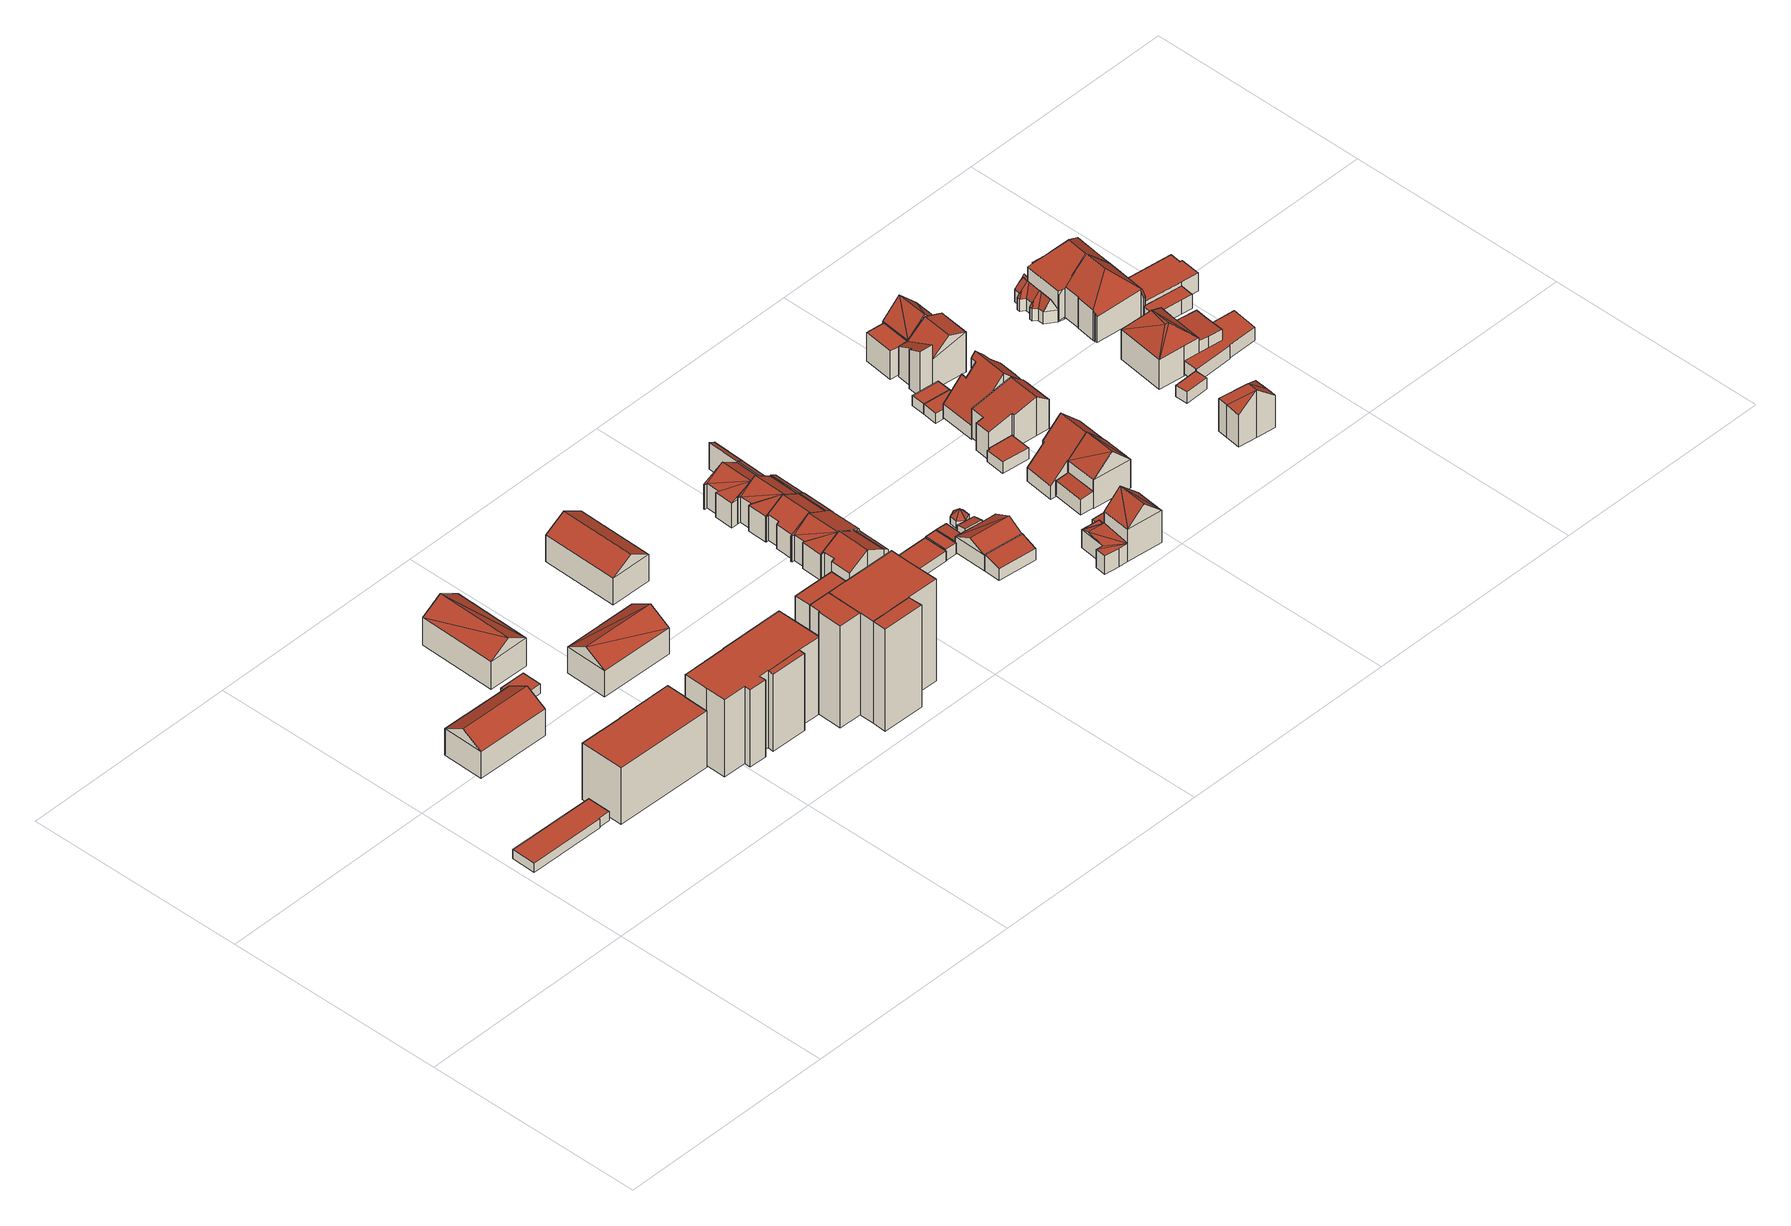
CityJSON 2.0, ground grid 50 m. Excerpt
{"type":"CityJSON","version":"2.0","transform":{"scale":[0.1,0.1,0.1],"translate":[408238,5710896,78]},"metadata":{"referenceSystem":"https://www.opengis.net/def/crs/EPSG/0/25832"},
"CityObjects":{
"building1":{"type":"Building","attributes":{"Gemeindeschluessel":"05978036","Geometrietyp2DReferenz":"3000","function":"31001_2460","roofType":"1000","measuredHeight":2.28},"geometry":[{"type":"MultiSurface","lod":"2","boundaries":[[[0,1,2,3]],[[1,4,5,2]],[[4,6,7,5]],[[6,8,9,7]],[[8,10,11,9]],[[10,0,3,11]],[[10,8,6,4,1,0]],[[3,2,5,7,9,11]]],"semantics":{"surfaces":[{"type":"WallSurface"},{"type":"RoofSurface"},{"type":"GroundSurface"}],"values":[0,0,0,0,0,0,1,2]}}]},
"building2":{"type":"Building","attributes":{"Gemeindeschluessel":"05978036","Geometrietyp2DReferenz":"3000","function":"31001_1000","roofType":"3100","measuredHeight":9.15},"geometry":[{"type":"MultiSurface","lod":"2","boundaries":[[[12,13,14,15]],[[13,16,17,14]],[[16,18,19,17]],[[18,12,15,19]],[[16,13,20]],[[12,18,21]],[[13,12,21,20]],[[18,16,20,21]],[[15,14,17,19]]],"semantics":{"surfaces":[{"type":"WallSurface"},{"type":"RoofSurface"},{"type":"GroundSurface"}],"values":[0,0,0,0,0,0,1,1,2]}}]},
"building3":{"type":"Building","attributes":{"Gemeindeschluessel":"05978036","Geometrietyp2DReferenz":"3000","function":"31001_1000","roofType":"1000","measuredHeight":13.67},"geometry":[{"type":"MultiSurface","lod":"2","boundaries":[[[22,23,24,25]],[[23,26,27,24]],[[26,28,29,27]],[[28,30,31,29]],[[30,32,33,31]],[[32,34,35,33]],[[34,36,37,35]],[[36,22,25,37]],[[36,34,32,30,28,26,23,22]],[[25,24,27,29,31,33,35,37]]],"semantics":{"surfaces":[{"type":"WallSurface"},{"type":"RoofSurface"},{"type":"GroundSurface"}],"values":[0,0,0,0,0,0,0,0,1,2]}}]},
"building4":{"type":"Building","attributes":{"Gemeindeschluessel":"05978036","Geometrietyp2DReferenz":"3000","function":"31001_2460","roofType":"1000","measuredHeight":2.31},"geometry":[{"type":"MultiSurface","lod":"2","boundaries":[[[38,39,40,41]],[[39,42,43,40]],[[42,44,45,43]],[[44,38,41,45]],[[44,42,39,38]],[[41,40,43,45]]],"semantics":{"surfaces":[{"type":"WallSurface"},{"type":"RoofSurface"},{"type":"GroundSurface"}],"values":[0,0,0,0,1,2]}}]},
"building5":{"type":"Building","attributes":{"Gemeindeschluessel":"05978036","Geometrietyp2DReferenz":"3000","function":"31001_1000","roofType":"3100","measuredHeight":9.58},"geometry":[{"type":"MultiSurface","lod":"2","boundaries":[[[46,47,48,49]],[[47,50,51,48]],[[50,52,53,51]],[[52,46,49,53]],[[50,47,54]],[[46,52,55]],[[55,47,46]],[[47,55,54]],[[52,54,55]],[[54,52,50]],[[49,48,51,53]]],"semantics":{"surfaces":[{"type":"WallSurface"},{"type":"RoofSurface"},{"type":"GroundSurface"}],"values":[0,0,0,0,0,0,1,1,1,1,2]}}]},
"building6":{"type":"Building","attributes":{"Gemeindeschluessel":"05978036","Geometrietyp2DReferenz":"3000","function":"31001_1000"},"children":["building6-1","building6-2"]},
"building6-1":{"type":"BuildingPart","attributes":{"roofType":"1000","measuredHeight":18.75},"parents":["building6"],"geometry":[{"type":"MultiSurface","lod":"2","boundaries":[[[56,57,58,59]],[[56,60,61,57]],[[60,62,63,61]],[[62,60,56,59]],[[58,57,61,63]],[[59,58,63,62]]],"semantics":{"surfaces":[{"type":"WallSurface"},{"type":"RoofSurface"},{"type":"GroundSurface"},{"type":"ClosureSurface"}],"values":[0,0,0,1,2,3]}}]},
"building6-2":{"type":"BuildingPart","attributes":{"roofType":"1000","measuredHeight":18.73},"parents":["building6"],"geometry":[{"type":"MultiSurface","lod":"2","boundaries":[[[64,65,66,67]],[[65,68,69,66]],[[68,59,58,69]],[[62,70,71,63]],[[70,72,73,71]],[[72,74,75,73]],[[74,76,77,75]],[[76,78,79,77]],[[78,80,81,79]],[[80,82,83,81]],[[82,84,85,83]],[[84,86,87,85]],[[86,88,89,87]],[[88,90,91,89]],[[90,92,93,91]],[[92,94,95,93]],[[94,64,67,95]],[[94,92,90,88,86,84,82,80,78,76,74,72,70,62,59,68,65,64]],[[67,66,69,58,63,71,73,75,77,79,81,83,85,87,89,91,93,95]],[[63,58,59,62]]],"semantics":{"surfaces":[{"type":"WallSurface"},{"type":"RoofSurface"},{"type":"GroundSurface"},{"type":"ClosureSurface"}],"values":[0,0,0,0,0,0,0,0,0,0,0,0,0,0,0,0,0,1,2,3]}}]},
"building7":{"type":"Building","attributes":{"Gemeindeschluessel":"05978036","Geometrietyp2DReferenz":"3000","function":"31001_1000","roofType":"3100","measuredHeight":9.17},"geometry":[{"type":"MultiSurface","lod":"2","boundaries":[[[96,97,98,99]],[[97,100,101,98]],[[100,102,103,101]],[[102,96,99,103]],[[100,97,104]],[[96,102,105]],[[104,96,105]],[[96,104,97]],[[100,105,102]],[[105,100,104]],[[99,98,101,103]]],"semantics":{"surfaces":[{"type":"WallSurface"},{"type":"RoofSurface"},{"type":"GroundSurface"}],"values":[0,0,0,0,0,0,1,1,1,1,2]}}]},
"building8":{"type":"Building","attributes":{"Gemeindeschluessel":"05978036","Geometrietyp2DReferenz":"3000","function":"31001_1000"},"children":["building8-1","building8-2","building8-3","building8-4"]},
"building8-1":{"type":"BuildingPart","attributes":{"roofType":"1000","measuredHeight":24.69},"parents":["building8"],"geometry":[{"type":"MultiSurface","lod":"2","boundaries":[[[106,107,108,109]],[[107,110,111,108]],[[110,112,113,111]],[[114,115,116,117]],[[106,109,118,119]],[[119,120,114,117,112,110,107,106]],[[109,108,111,113,116,115,121,118]],[[117,116,113,112]],[[120,121,115,114]],[[118,121,120,119]]],"semantics":{"surfaces":[{"type":"WallSurface"},{"type":"RoofSurface"},{"type":"GroundSurface"},{"type":"ClosureSurface"}],"values":[0,0,0,0,0,1,2,3,3,3]}}]},
"building8-2":{"type":"BuildingPart","attributes":{"roofType":"1000","measuredHeight":24.68},"parents":["building8"],"geometry":[{"type":"MultiSurface","lod":"2","boundaries":[[[112,122,123,113]],[[122,124,125,123]],[[124,117,116,125]],[[117,124,122,112]],[[113,123,125,116]],[[113,116,117,112]]],"semantics":{"surfaces":[{"type":"WallSurface"},{"type":"RoofSurface"},{"type":"GroundSurface"},{"type":"ClosureSurface"}],"values":[0,0,0,1,2,3]}}]},
"building8-3":{"type":"BuildingPart","attributes":{"roofType":"1000","measuredHeight":24.67},"parents":["building8"],"geometry":[{"type":"MultiSurface","lod":"2","boundaries":[[[126,127,128,129]],[[127,130,131,128]],[[130,132,133,131]],[[114,126,129,115]],[[114,120,132,130,127,126]],[[129,128,131,133,121,115]],[[133,132,120,121]],[[115,121,120,114]]],"semantics":{"surfaces":[{"type":"WallSurface"},{"type":"RoofSurface"},{"type":"GroundSurface"},{"type":"ClosureSurface"}],"values":[0,0,0,0,1,2,3,3]}}]},
"building8-4":{"type":"BuildingPart","attributes":{"roofType":"1000","measuredHeight":24.69},"parents":["building8"],"geometry":[{"type":"MultiSurface","lod":"2","boundaries":[[[134,135,136,137]],[[135,119,118,136]],[[134,137,133,132]],[[132,120,119,135,134]],[[137,136,118,121,133]],[[121,118,119,120]],[[132,133,121,120]]],"semantics":{"surfaces":[{"type":"WallSurface"},{"type":"RoofSurface"},{"type":"GroundSurface"},{"type":"ClosureSurface"}],"values":[0,0,0,1,2,3,3]}}]},
"building9":{"type":"Building","attributes":{"Gemeindeschluessel":"05978036","Geometrietyp2DReferenz":"3000","function":"31001_1000","roofType":"3100","measuredHeight":9.29},"geometry":[{"type":"MultiSurface","lod":"2","boundaries":[[[138,139,140,141]],[[139,142,143,140]],[[142,144,145,143]],[[144,138,141,145]],[[142,139,146]],[[138,144,147]],[[139,138,147,146]],[[144,142,146,147]],[[141,140,143,145]]],"semantics":{"surfaces":[{"type":"WallSurface"},{"type":"RoofSurface"},{"type":"GroundSurface"}],"values":[0,0,0,0,0,0,1,1,2]}}]},
"building10":{"type":"Building","attributes":{"Gemeindeschluessel":"05978036","Geometrietyp2DReferenz":"3000","function":"31001_1000","roofType":"3100","measuredHeight":8.64},"geometry":[{"type":"MultiSurface","lod":"2","boundaries":[[[148,149,150,151]],[[149,152,153,150]],[[152,154,155,153]],[[154,156,157,155]],[[156,158,159,157]],[[158,160,161,159]],[[160,162,163,161]],[[162,164,165,163]],[[164,166,167,165]],[[166,148,151,167]],[[162,160,158,156]],[[156,154,152,149,148,166,164,162]],[[151,150,153,155,157,159,161,163,165,167]]],"semantics":{"surfaces":[{"type":"WallSurface"},{"type":"RoofSurface"},{"type":"GroundSurface"}],"values":[0,0,0,0,0,0,0,0,0,0,1,1,2]}}]},
"building11":{"type":"Building","attributes":{"Gemeindeschluessel":"05978036","Geometrietyp2DReferenz":"3000","function":"31001_2460","roofType":"1000","measuredHeight":2.37},"geometry":[{"type":"MultiSurface","lod":"2","boundaries":[[[168,169,170,171]],[[169,172,173,170]],[[172,174,175,173]],[[174,168,171,175]],[[174,172,169,168]],[[171,170,173,175]]],"semantics":{"surfaces":[{"type":"WallSurface"},{"type":"RoofSurface"},{"type":"GroundSurface"}],"values":[0,0,0,0,1,2]}}]},
"building12":{"type":"Building","attributes":{"Gemeindeschluessel":"05978036","Geometrietyp2DReferenz":"3000","function":"31001_1000","roofType":"5000","measuredHeight":8.94},"geometry":[{"type":"MultiSurface","lod":"2","boundaries":[[[176,177,178,179]],[[177,180,181,178]],[[180,182,183,181]],[[182,184,185,183]],[[184,186,187,185]],[[186,188,189,187]],[[188,190,191,189]],[[190,192,193,191]],[[192,194,195,193]],[[194,196,197,195]],[[196,198,199,197]],[[198,176,179,199]],[[192,200,201,202,203,204,194]],[[180,203,202]],[[180,202,205,184]],[[180,184,182]],[[177,203,180]],[[176,203,177]],[[203,176,198]],[[184,205,186]],[[186,205,202,201,188]],[[196,204,203,198]],[[194,204,196]],[[188,201,200,190]],[[190,200,192]],[[179,178,181,183,185,187,189,191,193,195,197,199]]],"semantics":{"surfaces":[{"type":"WallSurface"},{"type":"RoofSurface"},{"type":"GroundSurface"}],"values":[0,0,0,0,0,0,0,0,0,0,0,0,1,1,1,1,1,1,1,0,0,0,0,0,0,2]}}]},
"building13":{"type":"Building","attributes":{"Gemeindeschluessel":"05978036","Geometrietyp2DReferenz":"3000","function":"51009_1610","roofType":"2100","measuredHeight":6.31},"geometry":[{"type":"MultiSurface","lod":"2","boundaries":[[[206,207,208,159]],[[207,209,210,208]],[[209,160,161,210]],[[160,206,159,161]],[[160,209,207,206]],[[159,208,210,161]]],"semantics":{"surfaces":[{"type":"WallSurface"},{"type":"RoofSurface"},{"type":"GroundSurface"}],"values":[0,0,0,0,1,2]}}]},
"building14":{"type":"Building","attributes":{"Gemeindeschluessel":"05978036","Geometrietyp2DReferenz":"3000","function":"31001_1000","roofType":"3100","measuredHeight":8.55},"geometry":[{"type":"MultiSurface","lod":"2","boundaries":[[[211,212,213,214]],[[212,215,216,213]],[[215,217,218,216]],[[217,219,220,218]],[[219,221,222,220]],[[221,223,224,222]],[[223,225,226,224]],[[225,227,228,226]],[[227,229,230,228]],[[229,231,232,230]],[[231,211,214,232]],[[227,225,223,221,219]],[[219,217,215,212,211,231,229,227]],[[214,213,216,218,220,222,224,226,228,230,232]]],"semantics":{"surfaces":[{"type":"WallSurface"},{"type":"RoofSurface"},{"type":"GroundSurface"}],"values":[0,0,0,0,0,0,0,0,0,0,0,1,1,2]}}]},
"building15":{"type":"Building","attributes":{"Gemeindeschluessel":"05978036","Geometrietyp2DReferenz":"3000","function":"31001_1000","roofType":"5000","measuredHeight":8.71},"geometry":[{"type":"MultiSurface","lod":"2","boundaries":[[[233,234,235,236]],[[234,237,238,235]],[[237,239,240,238]],[[239,241,242,240]],[[241,243,244,242]],[[243,245,246,244]],[[245,247,248,246]],[[247,249,250,248]],[[249,233,236,250]],[[245,251,252,253,247]],[[237,253,252]],[[241,237,252]],[[237,241,239]],[[253,237,234]],[[253,234,233]],[[233,249,253]],[[243,251,245]],[[241,252,251,243]],[[247,253,249]],[[236,235,238,240,242,244,246,248,250]]],"semantics":{"surfaces":[{"type":"WallSurface"},{"type":"RoofSurface"},{"type":"GroundSurface"}],"values":[0,0,0,0,0,0,0,0,0,1,1,1,1,1,1,1,0,0,0,2]}}]},
"building16":{"type":"Building","attributes":{"Gemeindeschluessel":"05978036","Geometrietyp2DReferenz":"3000","function":"31001_1000","roofType":"5000","measuredHeight":8.41},"geometry":[{"type":"MultiSurface","lod":"2","boundaries":[[[254,255,256,257]],[[255,258,259,256]],[[258,260,261,259]],[[260,262,263,261]],[[262,264,265,263]],[[264,266,267,265]],[[266,268,269,267]],[[268,254,257,269]],[[258,255,270,271]],[[270,266,271]],[[254,266,270]],[[266,254,268]],[[264,271,266]],[[262,271,264]],[[271,262,260]],[[255,254,270]],[[260,258,271]],[[257,256,259,261,263,265,267,269]]],"semantics":{"surfaces":[{"type":"WallSurface"},{"type":"RoofSurface"},{"type":"GroundSurface"}],"values":[0,0,0,0,0,0,0,0,1,1,1,1,1,1,1,0,0,2]}}]},
"building17":{"type":"Building","attributes":{"Gemeindeschluessel":"05978036","Geometrietyp2DReferenz":"3000","function":"51009_1610","roofType":"2100","measuredHeight":6.39},"geometry":[{"type":"MultiSurface","lod":"2","boundaries":[[[272,273,274,275]],[[273,276,277,274]],[[276,278,279,277]],[[278,280,281,279]],[[280,272,275,281]],[[280,278,276,273,272]],[[275,274,277,279,281]]],"semantics":{"surfaces":[{"type":"WallSurface"},{"type":"RoofSurface"},{"type":"GroundSurface"}],"values":[0,0,0,0,0,1,2]}}]},
"building18":{"type":"Building","attributes":{"Gemeindeschluessel":"05978036","Geometrietyp2DReferenz":"3000","function":"51009_1610","roofType":"2100","measuredHeight":6.56},"geometry":[{"type":"MultiSurface","lod":"2","boundaries":[[[282,283,284,285]],[[283,286,287,284]],[[286,273,288,287]],[[273,282,285,288]],[[273,286,283,282]],[[285,284,287,288]]],"semantics":{"surfaces":[{"type":"WallSurface"},{"type":"RoofSurface"},{"type":"GroundSurface"}],"values":[0,0,0,0,1,2]}}]},
"building19":{"type":"Building","attributes":{"Gemeindeschluessel":"05978036","Geometrietyp2DReferenz":"3000","function":"51009_1610","roofType":"2100","measuredHeight":6.29},"geometry":[{"type":"MultiSurface","lod":"2","boundaries":[[[289,290,291,256]],[[290,292,293,291]],[[292,294,259,293]],[[294,289,256,259]],[[294,292,290,289]],[[256,291,293,259]]],"semantics":{"surfaces":[{"type":"WallSurface"},{"type":"RoofSurface"},{"type":"GroundSurface"}],"values":[0,0,0,0,1,2]}}]},
"building20":{"type":"Building","attributes":{"Gemeindeschluessel":"05978036","Geometrietyp2DReferenz":"3000","function":"31001_2460","roofType":"1000","measuredHeight":2.67},"geometry":[{"type":"MultiSurface","lod":"2","boundaries":[[[295,296,297,298]],[[296,299,300,297]],[[299,301,302,300]],[[301,295,298,302]],[[301,299,296,295]],[[298,297,300,302]]],"semantics":{"surfaces":[{"type":"WallSurface"},{"type":"RoofSurface"},{"type":"GroundSurface"}],"values":[0,0,0,0,1,2]}}]},
"building21":{"type":"Building","attributes":{"Gemeindeschluessel":"05978036","Geometrietyp2DReferenz":"3000","function":"31001_2460","roofType":"2100","measuredHeight":3.99},"geometry":[{"type":"MultiSurface","lod":"2","boundaries":[[[303,304,305,306]],[[304,307,308,305]],[[307,309,310,308]],[[309,303,306,310]],[[309,307,304,303]],[[306,305,308,310]]],"semantics":{"surfaces":[{"type":"WallSurface"},{"type":"RoofSurface"},{"type":"GroundSurface"}],"values":[0,0,0,0,1,2]}}]},
"building22":{"type":"Building","attributes":{"Gemeindeschluessel":"05978036","Geometrietyp2DReferenz":"3000","function":"51009_1610","roofType":"2100","measuredHeight":6.58},"geometry":[{"type":"MultiSurface","lod":"2","boundaries":[[[311,312,313,314]],[[312,315,316,313]],[[315,317,318,316]],[[317,290,319,318]],[[290,311,314,319]],[[290,317,315,312,311]],[[314,313,316,318,319]]],"semantics":{"surfaces":[{"type":"WallSurface"},{"type":"RoofSurface"},{"type":"GroundSurface"}],"values":[0,0,0,0,0,1,2]}}]},
"building23":{"type":"Building","attributes":{"Gemeindeschluessel":"05978036","Geometrietyp2DReferenz":"3000","function":"51009_1610","roofType":"2100","measuredHeight":2.88},"geometry":[{"type":"MultiSurface","lod":"2","boundaries":[[[320,321,322,323]],[[321,324,325,322]],[[324,326,327,325]],[[326,328,329,327]],[[328,330,331,329]],[[330,332,333,331]],[[332,320,323,333]],[[332,330,328,326,324,321,320]],[[323,322,325,327,329,331,333]]],"semantics":{"surfaces":[{"type":"WallSurface"},{"type":"RoofSurface"},{"type":"GroundSurface"}],"values":[0,0,0,0,0,0,0,1,2]}}]},
"building24":{"type":"Building","attributes":{"Gemeindeschluessel":"05978036","Geometrietyp2DReferenz":"3000","function":"31001_2460","roofType":"5000","measuredHeight":5.87},"geometry":[{"type":"MultiSurface","lod":"2","boundaries":[[[334,335,336,337]],[[335,338,339,336]],[[338,340,341,339]],[[340,342,308,341]],[[342,343,305,308]],[[343,334,337,305]],[[344,343,342,345]],[[334,345,340,338,335]],[[334,344,345]],[[343,344,334]],[[340,345,342]],[[337,336,339,341,308,305]]],"semantics":{"surfaces":[{"type":"WallSurface"},{"type":"RoofSurface"},{"type":"GroundSurface"}],"values":[0,0,0,0,0,0,1,1,1,0,0,2]}}]},
"building25":{"type":"Building","attributes":{"Gemeindeschluessel":"05978036","Geometrietyp2DReferenz":"3000","function":"31001_1310","roofType":"2100","measuredHeight":4.54},"geometry":[{"type":"MultiSurface","lod":"2","boundaries":[[[346,347,329,331]],[[347,348,349,329]],[[348,350,351,349]],[[350,346,331,351]],[[350,348,347,346]],[[331,329,349,351]]],"semantics":{"surfaces":[{"type":"WallSurface"},{"type":"RoofSurface"},{"type":"GroundSurface"}],"values":[0,0,0,0,1,2]}}]},
"building26":{"type":"Building","attributes":{"Gemeindeschluessel":"05978036","Geometrietyp2DReferenz":"3000","function":"31001_1310","roofType":"5000","measuredHeight":3.28},"geometry":[{"type":"MultiSurface","lod":"2","boundaries":[[[352,353,354,355]],[[353,356,357,354]],[[356,358,359,357]],[[358,360,361,359]],[[360,362,363,361]],[[362,352,355,363]],[[364,362,360]],[[365,366,364,360,358]],[[365,358,356]],[[366,365,356,353]],[[364,366,353,352]],[[364,352,362]],[[355,354,357,359,361,363]]],"semantics":{"surfaces":[{"type":"WallSurface"},{"type":"RoofSurface"},{"type":"GroundSurface"}],"values":[0,0,0,0,0,0,1,1,1,1,1,1,2]}}]},
"building27":{"type":"Building","attributes":{"Gemeindeschluessel":"05978036","Geometrietyp2DReferenz":"3000","function":"31001_1000"},"children":["building27-1","building27-2"]},
"building27-1":{"type":"BuildingPart","attributes":{"roofType":"5000","measuredHeight":11.84},"parents":["building27"],"geometry":[{"type":"MultiSurface","lod":"2","boundaries":[[[367,368,369,370,371]],[[372,367,371,373]],[[368,374,375]],[[374,368,376]],[[374,367,372]],[[367,374,376]],[[368,367,376]],[[372,375,374]],[[371,370,377,378,373]],[[379,380,369,368,375]],[[379,377,370,369]],[[379,369,380]],[[373,378,381,379,375,372]],[[378,377,379,381]]],"semantics":{"surfaces":[{"type":"WallSurface"},{"type":"RoofSurface"},{"type":"GroundSurface"},{"type":"ClosureSurface"}],"values":[0,0,1,1,1,1,0,0,2,0,3,3,0,3]}}]},
"building27-2":{"type":"BuildingPart","attributes":{"roofType":"5000","measuredHeight":4.97},"parents":["building27"],"geometry":[{"type":"MultiSurface","lod":"2","boundaries":[[[382,383,384,385]],[[383,386,387,384]],[[386,388,389,387]],[[388,390,391,389]],[[390,392,393,391]],[[392,381,378,393]],[[381,379,377,378]],[[369,382,385,370]],[[369,380,394]],[[388,369,394]],[[386,369,388]],[[369,386,383,382]],[[392,379,381]],[[390,379,392]],[[380,379,390]],[[390,394,380]],[[388,394,390]],[[385,384,387,389,391,393,378,377,370]],[[370,377,379,369]],[[379,380,369]]],"semantics":{"surfaces":[{"type":"WallSurface"},{"type":"RoofSurface"},{"type":"GroundSurface"},{"type":"ClosureSurface"}],"values":[0,0,0,0,0,0,0,0,1,1,1,1,1,1,1,1,0,2,3,3]}}]},
"building28":{"type":"Building","attributes":{"Gemeindeschluessel":"05978036","Geometrietyp2DReferenz":"3000","function":"31001_2460","roofType":"2100","measuredHeight":2.73},"geometry":[{"type":"MultiSurface","lod":"2","boundaries":[[[395,396,397,398]],[[396,399,400,397]],[[399,401,402,400]],[[401,395,398,402]],[[401,399,396,395]],[[398,397,400,402]]],"semantics":{"surfaces":[{"type":"WallSurface"},{"type":"RoofSurface"},{"type":"GroundSurface"}],"values":[0,0,0,0,1,2]}}]},
"building29":{"type":"Building","attributes":{"Gemeindeschluessel":"05978036","Geometrietyp2DReferenz":"3000","function":"31001_1000"},"children":["building29-1","building29-2"]},
"building29-1":{"type":"BuildingPart","attributes":{"roofType":"2100","measuredHeight":4.05},"parents":["building29"],"geometry":[{"type":"MultiSurface","lod":"2","boundaries":[[[403,404,405,406]],[[404,407,408,405]],[[409,410,411,412]],[[410,403,406,411]],[[410,409,407,404,403]],[[406,405,408,412,411]],[[409,412,408,407]]],"semantics":{"surfaces":[{"type":"WallSurface"},{"type":"RoofSurface"},{"type":"GroundSurface"},{"type":"ClosureSurface"}],"values":[0,0,0,0,1,2,3]}}]},
"building29-2":{"type":"BuildingPart","attributes":{"roofType":"3100","measuredHeight":11.3},"parents":["building29"],"geometry":[{"type":"MultiSurface","lod":"2","boundaries":[[[413,414,415,408,407]],[[414,416,417,415]],[[416,418,419,417]],[[418,420,421,419]],[[420,422,409,412,421]],[[423,424,425,413]],[[413,422,420,423]],[[424,418,416]],[[423,418,424]],[[414,425,424,416]],[[413,425,414]],[[418,423,420]],[[412,408,415,417,419,421]],[[407,409,422,413]],[[407,408,412,409]]],"semantics":{"surfaces":[{"type":"WallSurface"},{"type":"RoofSurface"},{"type":"GroundSurface"},{"type":"ClosureSurface"}],"values":[0,0,0,0,0,1,1,1,1,0,0,0,2,0,3]}}]},
"building30":{"type":"Building","attributes":{"Gemeindeschluessel":"05978036","Geometrietyp2DReferenz":"3000","function":"31001_2460","roofType":"1000","measuredHeight":2.66},"geometry":[{"type":"MultiSurface","lod":"2","boundaries":[[[426,427,428,429]],[[427,430,431,428]],[[430,432,433,431]],[[432,434,435,433]],[[434,436,437,435]],[[436,438,439,437]],[[438,426,429,439]],[[438,436,434,432,430,427,426]],[[429,428,431,433,435,437,439]]],"semantics":{"surfaces":[{"type":"WallSurface"},{"type":"RoofSurface"},{"type":"GroundSurface"}],"values":[0,0,0,0,0,0,0,1,2]}}]},
"building31":{"type":"Building","attributes":{"Gemeindeschluessel":"05978036","Geometrietyp2DReferenz":"3000","function":"31001_1000","roofType":"3100","measuredHeight":11.62},"geometry":[{"type":"MultiSurface","lod":"2","boundaries":[[[440,425,441,442]],[[425,443,444,441]],[[443,445,446,444]],[[445,447,448,446]],[[447,449,450,448]],[[449,451,452,450]],[[451,453,454,452]],[[453,455,456,454]],[[455,457,458,456]],[[457,459,460,458]],[[459,440,442,460]],[[455,453,451,449,447,445,443,425,440]],[[440,459,457,455]],[[442,441,444,446,448,450,452,454,456,458,460]]],"semantics":{"surfaces":[{"type":"WallSurface"},{"type":"RoofSurface"},{"type":"GroundSurface"}],"values":[0,0,0,0,0,0,0,0,0,0,0,1,1,2]}}]},
"building32":{"type":"Building","attributes":{"Gemeindeschluessel":"05978036","Geometrietyp2DReferenz":"3000","function":"31001_1000","roofType":"3100","measuredHeight":9.4},"geometry":[{"type":"MultiSurface","lod":"2","boundaries":[[[461,462,463,464]],[[462,465,466,463]],[[465,467,468,466]],[[467,469,470,468]],[[469,471,472,470]],[[471,473,474,472]],[[473,475,476,474]],[[475,477,478,476]],[[477,479,480,478]],[[479,481,482,480]],[[481,483,484,482]],[[483,461,464,484]],[[479,477,475,473,471,469]],[[469,467,465,462,461,483,481,479]],[[464,463,466,468,470,472,474,476,478,480,482,484]]],"semantics":{"surfaces":[{"type":"WallSurface"},{"type":"RoofSurface"},{"type":"GroundSurface"}],"values":[0,0,0,0,0,0,0,0,0,0,0,0,1,1,2]}}]},
"building33":{"type":"Building","attributes":{"Gemeindeschluessel":"05978036","Geometrietyp2DReferenz":"3000","function":"31001_2460","roofType":"1000","measuredHeight":2.38},"geometry":[{"type":"MultiSurface","lod":"2","boundaries":[[[485,486,487,488]],[[486,489,490,487]],[[489,491,492,490]],[[491,493,494,492]],[[493,485,488,494]],[[493,491,489,486,485]],[[488,487,490,492,494]]],"semantics":{"surfaces":[{"type":"WallSurface"},{"type":"RoofSurface"},{"type":"GroundSurface"}],"values":[0,0,0,0,0,1,2]}}]},
"building34":{"type":"Building","attributes":{"Gemeindeschluessel":"05978036","Geometrietyp2DReferenz":"3000","function":"31001_2460","roofType":"1000","measuredHeight":2.41},"geometry":[{"type":"MultiSurface","lod":"2","boundaries":[[[486,495,496,487]],[[495,497,498,496]],[[497,489,490,498]],[[489,486,487,490]],[[489,497,495,486]],[[487,496,498,490]]],"semantics":{"surfaces":[{"type":"WallSurface"},{"type":"RoofSurface"},{"type":"GroundSurface"}],"values":[0,0,0,0,1,2]}}]},
"building35":{"type":"Building","attributes":{"Gemeindeschluessel":"05978036","Geometrietyp2DReferenz":"3000","function":"31001_1000","roofType":"3100","measuredHeight":11.64},"geometry":[{"type":"MultiSurface","lod":"2","boundaries":[[[499,500,501,502]],[[500,503,504,501]],[[503,505,506,504]],[[505,507,508,506]],[[507,509,510,508]],[[509,511,512,510]],[[511,513,514,512]],[[513,515,516,514]],[[515,517,518,516]],[[517,519,520,518]],[[519,521,522,520]],[[521,523,524,522]],[[523,525,526,524]],[[525,499,502,526]],[[521,519,517,515,513,511,509,507]],[[507,505,503,500,499,525,523,521]],[[502,501,504,506,508,510,512,514,516,518,520,522,524,526]]],"semantics":{"surfaces":[{"type":"WallSurface"},{"type":"RoofSurface"},{"type":"GroundSurface"}],"values":[0,0,0,0,0,0,0,0,0,0,0,0,0,0,1,1,2]}}]},
"building36":{"type":"Building","attributes":{"Geometrietyp2DReferenz":"3000","Gemeindeschluessel":"05978036","function":"51009_1610","roofType":"1000","measuredHeight":6.91},"geometry":[{"type":"MultiSurface","lod":"2","boundaries":[[[527,528,529,530]],[[528,531,532,529]],[[531,533,534,532]],[[533,535,536,534]],[[535,527,530,536]],[[535,533,531,528,527]],[[530,529,532,534,536]]],"semantics":{"surfaces":[{"type":"WallSurface"},{"type":"RoofSurface"},{"type":"GroundSurface"}],"values":[0,0,0,0,0,1,2]}}]},
"building37":{"type":"Building","attributes":{"Gemeindeschluessel":"05978036","Geometrietyp2DReferenz":"3000","function":"31001_1000"},"children":["building37-1","building37-2"]},
"building37-1":{"type":"BuildingPart","attributes":{"roofType":"2100","measuredHeight":11},"parents":["building37"],"geometry":[{"type":"MultiSurface","lod":"2","boundaries":[[[537,538,539,540,541]],[[538,542,543,539]],[[542,544,545,543]],[[544,546,547,545]],[[546,548,549,547]],[[548,546,544,542,538,537,550]],[[540,539,543,545,547,549]],[[541,550,537]],[[540,549,548,550,541]]],"semantics":{"surfaces":[{"type":"WallSurface"},{"type":"RoofSurface"},{"type":"GroundSurface"},{"type":"ClosureSurface"}],"values":[0,0,0,0,0,1,2,0,3]}}]},
"building37-2":{"type":"BuildingPart","attributes":{"roofType":"3100","measuredHeight":10.96},"parents":["building37"],"geometry":[{"type":"MultiSurface","lod":"2","boundaries":[[[551,552,553,549,548]],[[552,554,555,553]],[[554,541,540,555]],[[552,551,556]],[[541,554,557]],[[551,550,541,557,556]],[[554,552,556,557]],[[540,549,553,555]],[[548,550,551]],[[549,540,541,550,548]]],"semantics":{"surfaces":[{"type":"WallSurface"},{"type":"RoofSurface"},{"type":"GroundSurface"},{"type":"ClosureSurface"}],"values":[0,0,0,0,0,1,1,2,0,3]}}]},
"building38":{"type":"Building","attributes":{"Gemeindeschluessel":"05978036","Geometrietyp2DReferenz":"3000","function":"31001_1000","roofType":"3100","measuredHeight":11.56},"geometry":[{"type":"MultiSurface","lod":"2","boundaries":[[[558,559,560,561]],[[559,551,562,560]],[[551,563,564,562]],[[563,565,566,564]],[[565,558,561,566]],[[565,563,551,567]],[[567,551,568]],[[568,558,567]],[[558,568,559]],[[558,565,567]],[[559,568,551]],[[561,560,562,564,566]]],"semantics":{"surfaces":[{"type":"WallSurface"},{"type":"RoofSurface"},{"type":"GroundSurface"}],"values":[0,0,0,0,0,1,1,1,1,0,0,2]}}]},
"building39":{"type":"Building","attributes":{"Gemeindeschluessel":"05978036","Geometrietyp2DReferenz":"3000","function":"31001_1000","roofType":"5000","measuredHeight":11.5},"geometry":[{"type":"MultiSurface","lod":"2","boundaries":[[[569,570,571,572]],[[570,573,574,571]],[[573,575,576,574]],[[575,577,578,576]],[[577,579,580,578]],[[579,581,582,580]],[[581,583,584,582]],[[583,585,586,584]],[[585,569,572,586]],[[577,575,573,587]],[[573,570,585,587]],[[570,569,585]],[[579,577,587]],[[583,581,579,587,585]],[[572,571,574,576,578,580,582,584,586]]],"semantics":{"surfaces":[{"type":"WallSurface"},{"type":"RoofSurface"},{"type":"GroundSurface"}],"values":[0,0,0,0,0,0,0,0,0,1,1,1,1,1,2]}}]},
"building40":{"type":"Building","attributes":{"Gemeindeschluessel":"05978036","Geometrietyp2DReferenz":"3000","function":"31001_2460","roofType":"1000","measuredHeight":2.7},"geometry":[{"type":"MultiSurface","lod":"2","boundaries":[[[588,589,590,591]],[[589,592,593,590]],[[592,594,595,593]],[[594,596,597,595]],[[596,588,591,597]],[[596,594,592,589,588]],[[591,590,593,595,597]]],"semantics":{"surfaces":[{"type":"WallSurface"},{"type":"RoofSurface"},{"type":"GroundSurface"}],"values":[0,0,0,0,0,1,2]}}]},
"building41":{"type":"Building","attributes":{"Gemeindeschluessel":"05978036","Geometrietyp2DReferenz":"3000","function":"31001_1100"},"children":["building41-1","building41-2"]},
"building41-1":{"type":"BuildingPart","attributes":{"roofType":"9999","measuredHeight":11.77},"parents":["building41"],"geometry":[{"type":"MultiSurface","lod":"2","boundaries":[[[598,599,600,601,602]],[[603,604,605,606,607]],[[604,608,609,605]],[[608,610,611,609]],[[610,598,602,611]],[[598,612,613]],[[612,598,610]],[[613,603,599,598]],[[603,613,614]],[[608,614,615]],[[614,608,604,603]],[[610,615,612]],[[615,610,608]],[[615,614,613,612]],[[602,601,606,605,609,611]],[[607,600,599,603]],[[607,606,601,600]]],"semantics":{"surfaces":[{"type":"WallSurface"},{"type":"RoofSurface"},{"type":"GroundSurface"},{"type":"ClosureSurface"}],"values":[0,0,0,0,0,1,1,1,1,1,1,1,1,1,2,0,3]}}]},
"building41-2":{"type":"BuildingPart","attributes":{"roofType":"2100","measuredHeight":6.45},"parents":["building41"],"geometry":[{"type":"MultiSurface","lod":"2","boundaries":[[[616,617,618,619]],[[617,620,621,618]],[[620,622,623,621]],[[622,624,625,623]],[[624,607,606,625]],[[600,616,619,601]],[[600,607,624,622,620,617,616]],[[619,618,621,623,625,606,601]],[[601,606,607,600]]],"semantics":{"surfaces":[{"type":"WallSurface"},{"type":"RoofSurface"},{"type":"GroundSurface"},{"type":"ClosureSurface"}],"values":[0,0,0,0,0,0,1,2,3]}}]},
"building42":{"type":"Building","attributes":{"Gemeindeschluessel":"05978036","Geometrietyp2DReferenz":"3000","function":"31001_2460","roofType":"1000","measuredHeight":3.22},"geometry":[{"type":"MultiSurface","lod":"2","boundaries":[[[626,627,628,629,630,631,632,633,634,635]],[[636,637,638,639,640,641,642,643,644,645]],[[635,634,637,636]],[[634,633,638,637]],[[633,632,639,638]],[[632,631,640,639]],[[631,630,641,640]],[[630,629,642,641]],[[629,628,643,642]],[[628,627,644,643]],[[627,626,645,644]],[[626,635,636,645]]],"semantics":{"surfaces":[{"type":"RoofSurface"},{"type":"GroundSurface"},{"type":"WallSurface"}],"values":[0,1,2,2,2,2,2,2,2,2,2,2]}}]},
"building43":{"type":"Building","attributes":{"Gemeindeschluessel":"05978036","Geometrietyp2DReferenz":"3000","function":"31001_1100"},"children":["building43-1","building43-2"]},
"building43-1":{"type":"BuildingPart","attributes":{"roofType":"5000","measuredHeight":5.9},"parents":["building43"],"geometry":[{"type":"MultiSurface","lod":"2","boundaries":[[[646,647,648,649]],[[647,650,651,648]],[[650,652,653,651]],[[652,654,655,653]],[[654,656,657,655]],[[656,658,659,657]],[[658,660,661,659]],[[660,662,663,661]],[[662,664,665,663]],[[664,666,667,665]],[[666,668,669,667]],[[668,670,671,669]],[[670,672,673,671]],[[674,675,676,672]],[[677,674,672,670]],[[677,670,668]],[[678,675,674,677,668,666]],[[679,678,666,664]],[[680,681,679,664,662]],[[680,662,660]],[[682,681,680,660,658]],[[683,682,658,656]],[[684,685,683,656,654]],[[684,654,652]],[[686,685,684,652,650]],[[687,686,650,647]],[[687,647,646]],[[675,678,679,681,682,683,685,686,687,646,676]],[[649,648,651,653,655,657,659,661,663,665,667,669,671,673,688]],[[688,673,672,676]],[[649,688,676,646]]],"semantics":{"surfaces":[{"type":"WallSurface"},{"type":"RoofSurface"},{"type":"GroundSurface"},{"type":"ClosureSurface"}],"values":[0,0,0,0,0,0,0,0,0,0,0,0,0,1,1,1,1,1,1,1,1,1,1,1,1,1,0,1,2,3,3]}}]},
"building43-2":{"type":"BuildingPart","attributes":{"roofType":"5000","measuredHeight":13.03},"parents":["building43"],"geometry":[{"type":"MultiSurface","lod":"2","boundaries":[[[689,690,691,692]],[[690,693,646,649,691]],[[694,695,696,697]],[[695,698,699,696]],[[698,700,701,699]],[[700,689,692,701]],[[702,698,695,694,703,704]],[[690,705,704,703,706,693]],[[689,700,702,704,705]],[[694,706,703]],[[700,698,702]],[[690,689,705]],[[692,691,649,688,673,697,696,699,701]],[[676,646,693,706]],[[676,688,649,646]],[[697,673,672,676,706,694]],[[673,688,676,672]]],"semantics":{"surfaces":[{"type":"WallSurface"},{"type":"RoofSurface"},{"type":"GroundSurface"},{"type":"ClosureSurface"}],"values":[0,0,0,0,0,0,1,1,1,0,0,0,2,0,3,0,3]}}]},
"building44":{"type":"Building","attributes":{"Gemeindeschluessel":"05978036","Geometrietyp2DReferenz":"3000","function":"31001_1000"},"children":["building44-1","building44-2","building44-3"]},
"building44-1":{"type":"BuildingPart","attributes":{"roofType":"5000","measuredHeight":12.48},"parents":["building44"],"geometry":[{"type":"MultiSurface","lod":"2","boundaries":[[[707,708,709,710]],[[708,711,712,709]],[[711,713,714,712]],[[713,715,716,714]],[[715,717,718,716]],[[717,719,720,721,718]],[[722,723,724,725,726]],[[723,727,728,724]],[[727,729,730,728]],[[729,731,732,730]],[[731,733,734,732]],[[733,735,736,734]],[[735,737,738,736]],[[737,707,710,738]],[[733,731,729,727,723,722,739,740,741]],[[740,719,717,715,741]],[[715,713,711,708,707,737,735,733,741]],[[710,709,712,714,716,718,721,742,743,725,724,728,730,732,734,736,738]],[[744,720,719,740]],[[742,721,720,744]],[[739,745,744,740]],[[742,744,745,746,743]],[[722,726,746,745,739]],[[726,725,743,746]]],"semantics":{"surfaces":[{"type":"WallSurface"},{"type":"RoofSurface"},{"type":"GroundSurface"},{"type":"ClosureSurface"}],"values":[0,0,0,0,0,0,0,0,0,0,0,0,0,0,1,1,1,2,0,3,0,3,0,3]}}]},
"building44-2":{"type":"BuildingPart","attributes":{"roofType":"1000","measuredHeight":3.44},"parents":["building44"],"geometry":[{"type":"MultiSurface","lod":"2","boundaries":[[[747,748,749,750]],[[748,751,752,749]],[[751,726,725,752]],[[753,747,750,754]],[[753,746,726,751,748,747]],[[750,749,752,725,743,754]],[[743,725,726,746]],[[754,743,746,753]]],"semantics":{"surfaces":[{"type":"WallSurface"},{"type":"RoofSurface"},{"type":"GroundSurface"},{"type":"ClosureSurface"}],"values":[0,0,0,0,1,2,3,3]}}]},
"building44-3":{"type":"BuildingPart","attributes":{"roofType":"1000","measuredHeight":4.44},"parents":["building44"],"geometry":[{"type":"MultiSurface","lod":"2","boundaries":[[[755,756,757,758]],[[756,759,760,757]],[[759,761,762,760]],[[761,763,753,754,762]],[[720,755,758,721]],[[720,744,745,763,761,759,756,755]],[[758,757,760,762,754,743,742,721]],[[746,753,763,745]],[[746,743,754,753]],[[721,742,744,720]],[[742,743,746,745,744]]],"semantics":{"surfaces":[{"type":"WallSurface"},{"type":"RoofSurface"},{"type":"GroundSurface"},{"type":"ClosureSurface"}],"values":[0,0,0,0,0,1,2,0,3,3,3]}}]}
},
"vertices":[
[5,276,48],[204,272,48],[204,272,26],[5,276,26],[203,220,48],[203,220,26],[176,220,48],[176,220,26],[176,218,48],[176,218,26],[4,221,48],[4,221,26],
[140,573,79],[307,568,79],[307,568,15],[140,573,15],[305,476,79],[305,476,15],[138,480,79],[138,480,15],[306,522,107],[139,526,107],
[211,197,162],[213,297,162],[213,297,25],[211,197,25],[311,294,162],[311,294,25],[311,295,162],[311,295,25],[437,293,162],[437,293,25],[436,247,162],[436,247,25],[435,247,162],[435,247,25],[434,192,162],[434,192,25],
[326,608,38],[385,607,38],[385,607,15],[326,608,15],[384,563,38],[384,563,15],[326,563,38],[326,563,15],
[436,818,72],[431,642,72],[431,642,5],[436,818,5],[339,644,72],[339,644,5],[343,820,72],[343,820,5],[385,643,101],[389,819,101],
[627,128,217],[627,128,30],[628,142,30],[628,142,217],[546,130,217],[546,130,30],[547,143,217],[547,143,30],
[681,202,217],[680,140,217],[680,140,30],[681,202,30],[678,140,217],[678,140,30],[547,144,217],[547,144,30],[525,144,217],[525,144,30],[525,130,217],[525,130,30],[485,131,217],[485,131,30],[486,145,217],[486,145,30],[433,146,217],[433,146,30],[434,192,217],[434,192,30],[435,247,217],[435,247,30],[436,247,217],[436,247,30],[536,245,217],[536,245,30],[536,246,217],[536,246,30],[681,243,217],[681,243,30],[682,243,217],[682,243,30],
[626,466,78],[457,470,78],[457,470,15],[626,466,15],[460,566,78],[460,566,15],[628,562,78],[628,562,15],[458,518,107],[627,514,107],
[894,160,278],[893,124,278],[893,124,31],[894,160,31],[892,46,278],[892,46,31],[821,48,278],[821,48,31],[728,83,278],[728,83,31],[727,50,31],[727,50,278],[775,163,31],[775,163,278],[730,164,278],[730,164,31],
[821,16,278],[821,16,31],[726,18,278],[726,18,31],
[676,84,278],[678,140,278],[678,140,31],[676,84,31],[680,140,278],[680,140,31],[681,165,278],[681,165,31],
[681,202,278],[776,200,278],[776,200,31],[681,202,31],
[758,811,72],[754,638,72],[754,638,8],[758,811,8],[661,640,72],[661,640,8],[665,813,72],[665,813,8],[708,639,101],[712,812,101],
[964,370,89],[965,396,88],[965,396,26],[964,370,26],[959,396,85],[959,396,26],[959,399,85],[959,399,26],[1006,398,112],[1006,398,26],[1046,398,88],[1046,398,26],[1045,322,89],[1045,322,26],[1004,323,112],[1004,323,26],[957,324,85],[957,324,26],[958,371,85],[958,371,26],
[926,324,50],[1153,319,50],[1153,319,26],[926,324,26],[1152,266,50],[1152,266,26],[925,270,50],[925,270,26],
[961,446,84],[965,446,84],[965,446,22],[961,446,22],[966,472,84],[966,472,22],[960,472,84],[960,472,22],[960,475,84],[960,475,22],[968,474,84],[968,474,22],[1049,472,84],[1049,472,22],[1055,472,84],[1055,472,22],[1061,471,84],[1061,471,22],[1060,397,84],[1060,397,22],[1046,398,84],[1046,398,22],[959,399,84],[959,399,22],[1055,472,87],[1049,472,90],[1006,473,111],[1005,398,111],[1046,398,91],[968,474,89],
[1046,398,89],[1060,397,80],[1060,397,26],[1057,322,81],[1057,322,26],
[976,520,82],[976,546,82],[976,546,20],[976,520,20],[971,546,79],[971,546,20],[971,549,79],[971,549,20],[1016,548,105],[1016,548,20],[1057,547,82],[1057,547,20],[1055,472,82],[1055,472,20],[1049,472,85],[1049,472,20],[1014,473,105],[1014,473,20],[968,474,78],[968,474,20],[970,520,78],[970,520,20],
[972,592,80],[979,592,80],[979,592,18],[972,592,18],[979,619,80],[979,619,18],[974,620,80],[974,620,18],[974,622,80],[974,622,18],[1047,620,80],[1047,620,18],[1059,619,80],[1059,619,18],[1057,547,80],[1057,547,18],[971,549,80],[971,549,18],[1047,620,87],[1020,621,105],[1018,548,105],
[963,697,74],[1050,694,74],[1050,694,15],[963,697,15],[1047,620,74],[1047,620,15],[960,623,74],[960,623,15],[962,665,74],[962,665,15],[968,664,74],[968,664,15],[969,694,74],[969,694,15],[963,694,74],[963,694,15],[1012,695,99],[1009,621,99],
[1055,472,83],[1057,547,83],[1057,547,19],[1055,472,19],[1071,546,75],[1071,546,19],[1069,471,75],[1069,471,19],[1061,471,80],[1061,471,19],
[1059,619,83],[1073,619,74],[1073,619,17],[1059,619,17],[1071,546,74],[1071,546,17],[1057,547,17],
[1050,694,78],[1064,694,69],[1064,694,15],[1059,619,71],[1059,619,15],[1047,620,78],
[1154,319,52],[1180,318,52],[1180,318,25],[1154,319,25],[1179,266,52],[1179,266,25],[1153,267,52],[1153,267,25],
[1177,156,56],[1178,193,68],[1178,193,28],[1177,156,28],[1268,183,68],[1268,183,28],[1264,146,56],[1264,146,28],
[1050,694,77],[1054,768,76],[1054,768,12],[1050,694,12],[1059,768,73],[1059,768,12],[1067,767,69],[1067,767,12],[1064,694,12],
[1180,269,53],[1181,318,53],[1181,318,25],[1180,269,25],[1207,317,51],[1207,317,25],[1207,315,51],[1207,315,25],[1206,288,51],[1206,288,25],[1204,266,51],[1204,266,25],[1201,266,51],[1201,266,25],
[1180,269,66],[1204,266,66],[1204,266,28],[1180,269,28],[1243,261,66],[1243,261,28],[1276,258,66],[1276,258,28],[1268,183,66],[1178,193,66],[1179,230,86],[1272,220,86],
[1204,266,70],[1206,288,65],[1245,283,65],[1245,283,25],[1243,261,70],[1243,261,25],
[1234,333,41],[1251,340,41],[1251,340,24],[1234,333,24],[1265,330,41],[1265,330,24],[1263,312,41],[1263,312,24],[1246,305,41],[1246,305,24],[1232,315,41],[1232,315,24],[1248,322,57],[1250,322,56],[1249,323,57],
[1453,7,111],[1372,16,111],[1372,16,78],[1372,16,34],[1453,7,34],[1460,73,111],[1460,73,34],[1417,78,152],[1379,82,111],[1410,11,152],[1379,82,34],[1382,82,34],[1379,82,78],[1379,81,84],[1382,82,78],
[1349,18,78],[1317,22,78],[1317,22,34],[1349,18,34],[1320,47,78],[1320,47,34],[1335,45,78],[1335,45,34],[1342,104,78],[1342,104,34],[1384,99,78],[1384,99,34],[1340,86,84],
[1466,81,58],[1392,90,54],[1392,90,31],[1466,81,31],[1396,128,54],[1396,128,31],[1471,119,58],[1471,119,31],
[1419,241,66],[1425,240,67],[1425,240,30],[1419,241,30],[1448,237,70],[1448,237,30],[1440,167,70],[1411,171,66],[1411,171,30],[1440,167,30],
[1448,237,99],[1450,237,99],[1450,237,30],[1536,227,99],[1536,227,30],[1528,156,99],[1528,156,30],[1440,166,99],[1440,166,30],[1440,167,99],[1484,161,143],[1492,232,143],[1450,237,101],
[1402,359,51],[1407,402,51],[1407,402,24],[1402,359,24],[1413,401,51],[1413,401,24],[1413,404,51],[1413,404,24],[1469,398,51],[1469,398,24],[1468,392,51],[1468,392,24],[1464,351,51],[1464,351,24],
[1491,232,142],[1450,237,26],[1491,232,26],[1448,237,98],[1448,237,26],[1448,239,98],[1448,239,26],[1408,243,58],[1408,243,26],[1416,310,58],[1416,310,26],[1456,305,98],[1456,305,26],[1456,309,99],[1456,309,26],[1499,304,142],[1499,304,26],[1544,299,97],[1544,299,26],[1536,227,97],[1536,227,26],
[1413,404,89],[1417,439,89],[1417,439,23],[1413,404,23],[1433,437,93],[1433,437,23],[1437,469,93],[1437,469,23],[1530,458,117],[1530,458,23],[1560,455,93],[1560,455,23],[1559,443,93],[1559,443,23],[1557,429,93],[1557,429,23],[1552,383,93],[1552,383,23],[1522,386,117],[1522,386,23],[1468,392,103],[1468,392,23],[1469,398,103],[1469,398,23],
[1428,551,38],[1432,585,38],[1432,585,14],[1428,551,14],[1494,578,38],[1494,578,14],[1490,544,38],[1490,544,14],[1446,549,38],[1446,549,14],
[1435,616,38],[1435,616,14],[1497,609,38],[1497,609,14],
[1568,521,90],[1563,478,90],[1563,478,18],[1568,521,18],[1561,465,90],[1561,465,18],[1560,455,90],[1560,455,18],[1513,460,135],[1513,460,18],[1437,469,51],[1437,469,18],[1446,549,51],[1446,549,18],[1490,544,99],[1490,544,18],[1488,531,99],[1488,531,18],[1511,528,124],[1511,528,18],[1513,542,124],[1513,542,18],[1523,541,135],[1523,541,18],[1544,539,114],[1544,539,18],[1543,524,114],[1543,524,18],
[1462,697,81],[1470,764,81],[1470,764,12],[1462,697,12],[1511,759,81],[1511,759,12],[1503,692,81],[1503,692,12],[1481,694,81],[1481,694,12],
[1495,623,119],[1466,626,119],[1466,626,9],[1495,623,9],[1495,623,83],[1470,657,103],[1470,657,9],[1476,656,103],[1476,656,9],[1481,694,82],[1481,694,9],[1503,692,82],[1503,692,9],[1503,689,83],
[1503,692,83],[1584,682,105],[1584,682,9],[1575,613,105],[1575,613,9],[1543,687,119],[1535,618,119],
[1591,753,83],[1584,682,83],[1584,682,8],[1591,753,8],[1503,692,8],[1511,759,83],[1511,759,8],[1511,762,83],[1511,762,8],[1551,758,124],[1543,687,124],
[1743,86,111],[1747,120,113],[1747,120,34],[1743,86,34],[1750,143,113],[1750,143,34],[1803,137,110],[1803,137,34],[1837,132,108],[1837,132,34],[1832,98,111],[1832,98,34],[1831,87,111],[1831,87,34],[1829,75,111],[1829,75,34],[1785,81,149],[1785,81,34],[1788,105,149],
[1772,272,54],[1827,273,54],[1827,273,27],[1772,272,27],[1827,271,54],[1827,271,27],[1827,245,54],[1827,245,27],[1773,244,54],[1773,244,27],
[1879,409,93],[1874,371,93],[1874,371,86],[1874,371,21],[1879,409,21],[1865,301,93],[1830,305,93],[1830,305,21],[1865,301,21],[1865,301,86],[1771,312,93],[1771,312,21],[1785,421,93],[1785,421,21],[1823,381,139],[1824,381,139],[1823,337,136],[1814,338,136],
[1886,370,85],[1927,365,83],[1927,365,21],[1886,370,21],[1924,342,83],[1924,342,21],[1920,294,83],[1920,294,21],[1888,298,84],[1888,298,21],
[1888,298,58],[1830,305,58],[1827,273,58],[1827,271,58],[1917,272,58],[1917,274,58],[1986,274,58],[1994,333,58],[1924,342,58],[1920,294,58],[1920,294,26],[1924,342,26],[1994,333,26],[1986,274,26],[1917,274,26],[1917,272,26],[1827,271,26],[1827,273,26],[1830,305,26],[1888,298,26],
[1790,583,40],[1767,600,40],[1767,600,11],[1790,583,11],[1768,613,40],[1768,613,11],[1759,620,40],[1759,620,11],[1760,627,40],[1760,627,11],[1771,632,40],[1771,632,11],[1773,648,40],[1773,648,11],[1763,655,40],[1763,655,11],[1764,662,40],[1764,662,11],[1775,667,40],[1775,667,11],[1777,680,40],[1777,680,11],[1804,691,40],[1804,691,11],[1814,690,40],[1814,690,11],[1812,670,40],[1812,670,11],[1803,681,61],[1795,680,56],[1802,671,40],[1805,683,57],[1789,671,68],[1787,658,67],[1770,658,53],[1786,656,70],[1786,654,68],[1783,623,67],[1765,623,53],[1781,621,70],[1782,619,67],[1778,591,68],[1802,671,11],
[1912,568,85],[1804,581,85],[1804,581,11],[1912,568,11],[1790,583,85],[1815,669,85],[1816,673,85],[1816,673,11],[1815,669,11],[1923,660,85],[1923,660,11],[1915,597,85],[1915,597,11],[1923,660,86],[1807,670,86],[1862,625,141],[1855,575,141],[1802,671,85],
[1804,580,90],[1790,581,77],[1790,581,16],[1804,580,16],[1790,583,77],[1790,583,16],[1804,581,90],[1804,581,16],[1856,575,140],[1856,575,16],[1912,568,84],[1912,568,16],[1908,538,84],[1908,538,60],[1908,538,16],[1896,468,71],[1897,477,84],[1897,477,16],[1896,468,16],[1896,468,50],[1793,489,78],[1793,489,16],[1793,493,84],[1793,493,16],[1792,494,84],[1792,494,16],[1792,497,89],[1792,497,16],[1798,541,89],[1798,541,16],[1799,541,90],[1799,541,16],[1899,468,72],[1900,476,84],[1849,521,140],[1900,476,16],[1899,468,16],[1900,476,60],[1899,468,60],[1899,468,50],
[1981,427,50],[1957,430,50],[1957,430,16],[1981,427,16],[1892,438,50],[1892,438,16],[1985,457,50],[1985,457,16],
[2027,523,60],[2024,498,60],[2024,498,16],[2027,523,16],[2029,497,60],[2029,497,16],[2024,452,60],[2024,452,16],[1985,457,60]
]}
